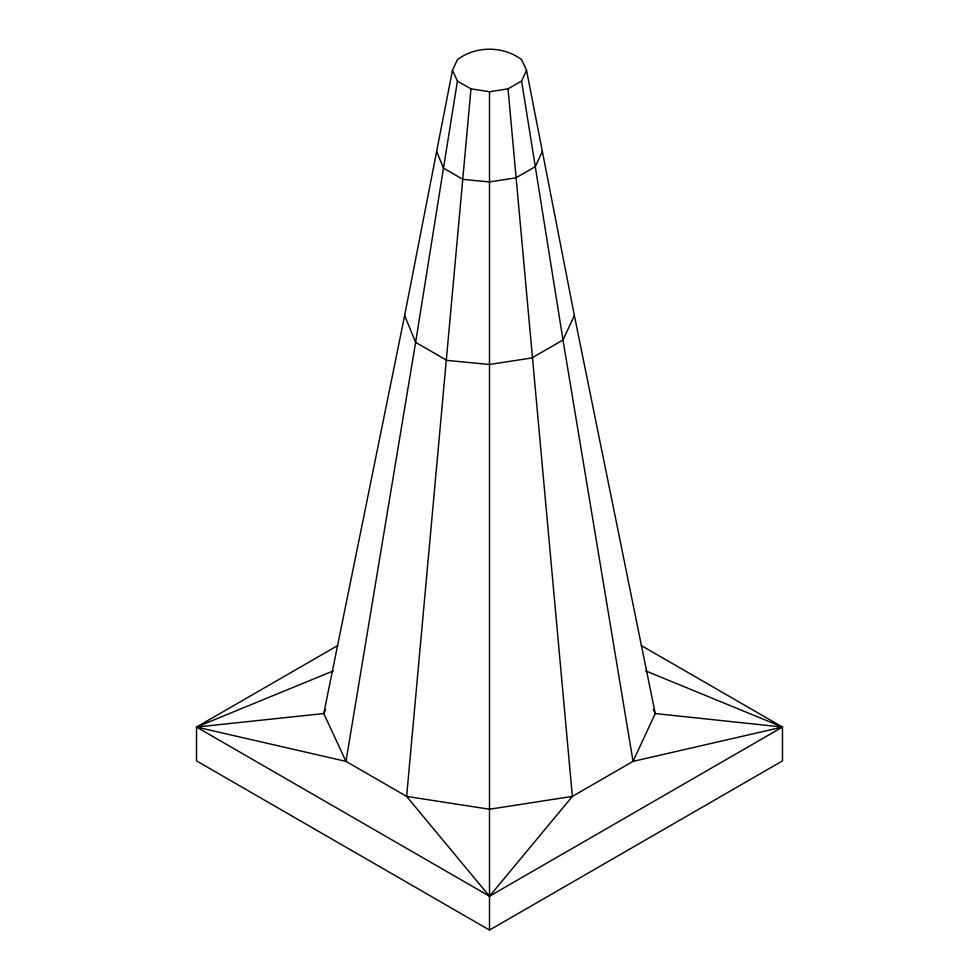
<?xml version="1.0" encoding="UTF-8"?>
<svg xmlns="http://www.w3.org/2000/svg" width="979" height="979" viewBox="0 0 979 979"><rect width="100%" height="100%" fill="white"/><g stroke="black" fill="none" stroke-linecap="round" stroke-linejoin="round"><path stroke-width="1.47" d="M333.276 670.909L196.522 727.067L489.5 896.226L572.372 796.404L633.034 761.381L655.232 713.544L574.367 315.495L526.543 70.341L521.587 59.646C503.206 45.744 475.794 45.744 457.413 59.646L452.457 70.341L457.413 81.037L470.972 88.869L406.628 796.404L489.5 896.226L782.478 727.067L782.478 760.903L489.5 930.05L196.522 760.903L196.522 727.067L337.731 645.54M457.413 81.037L415.622 342.344L345.966 761.381L406.628 796.404L489.5 809.229L572.372 796.404L508.028 88.869L521.587 81.037L526.543 70.341M325.664 709.432L323.768 713.544L196.522 727.067L345.966 761.381L323.768 713.544L404.633 315.495L452.457 70.341M542.366 151.415L535.28 166.675L515.933 177.835L489.5 181.935L462.932 179.365L443.487 168.143L436.634 151.415M574.367 315.495L562.998 339.994L633.034 761.381L782.478 727.067L641.269 645.54M470.972 88.869L489.5 91.732L508.028 88.869M645.724 670.909L782.478 727.067L655.232 713.544L653.336 709.432M404.633 315.495L415.622 342.344L446.852 360.382L489.5 364.494L531.94 357.922L562.998 339.994L521.587 81.037M489.5 91.732L489.5 930.05"/></g></svg>
